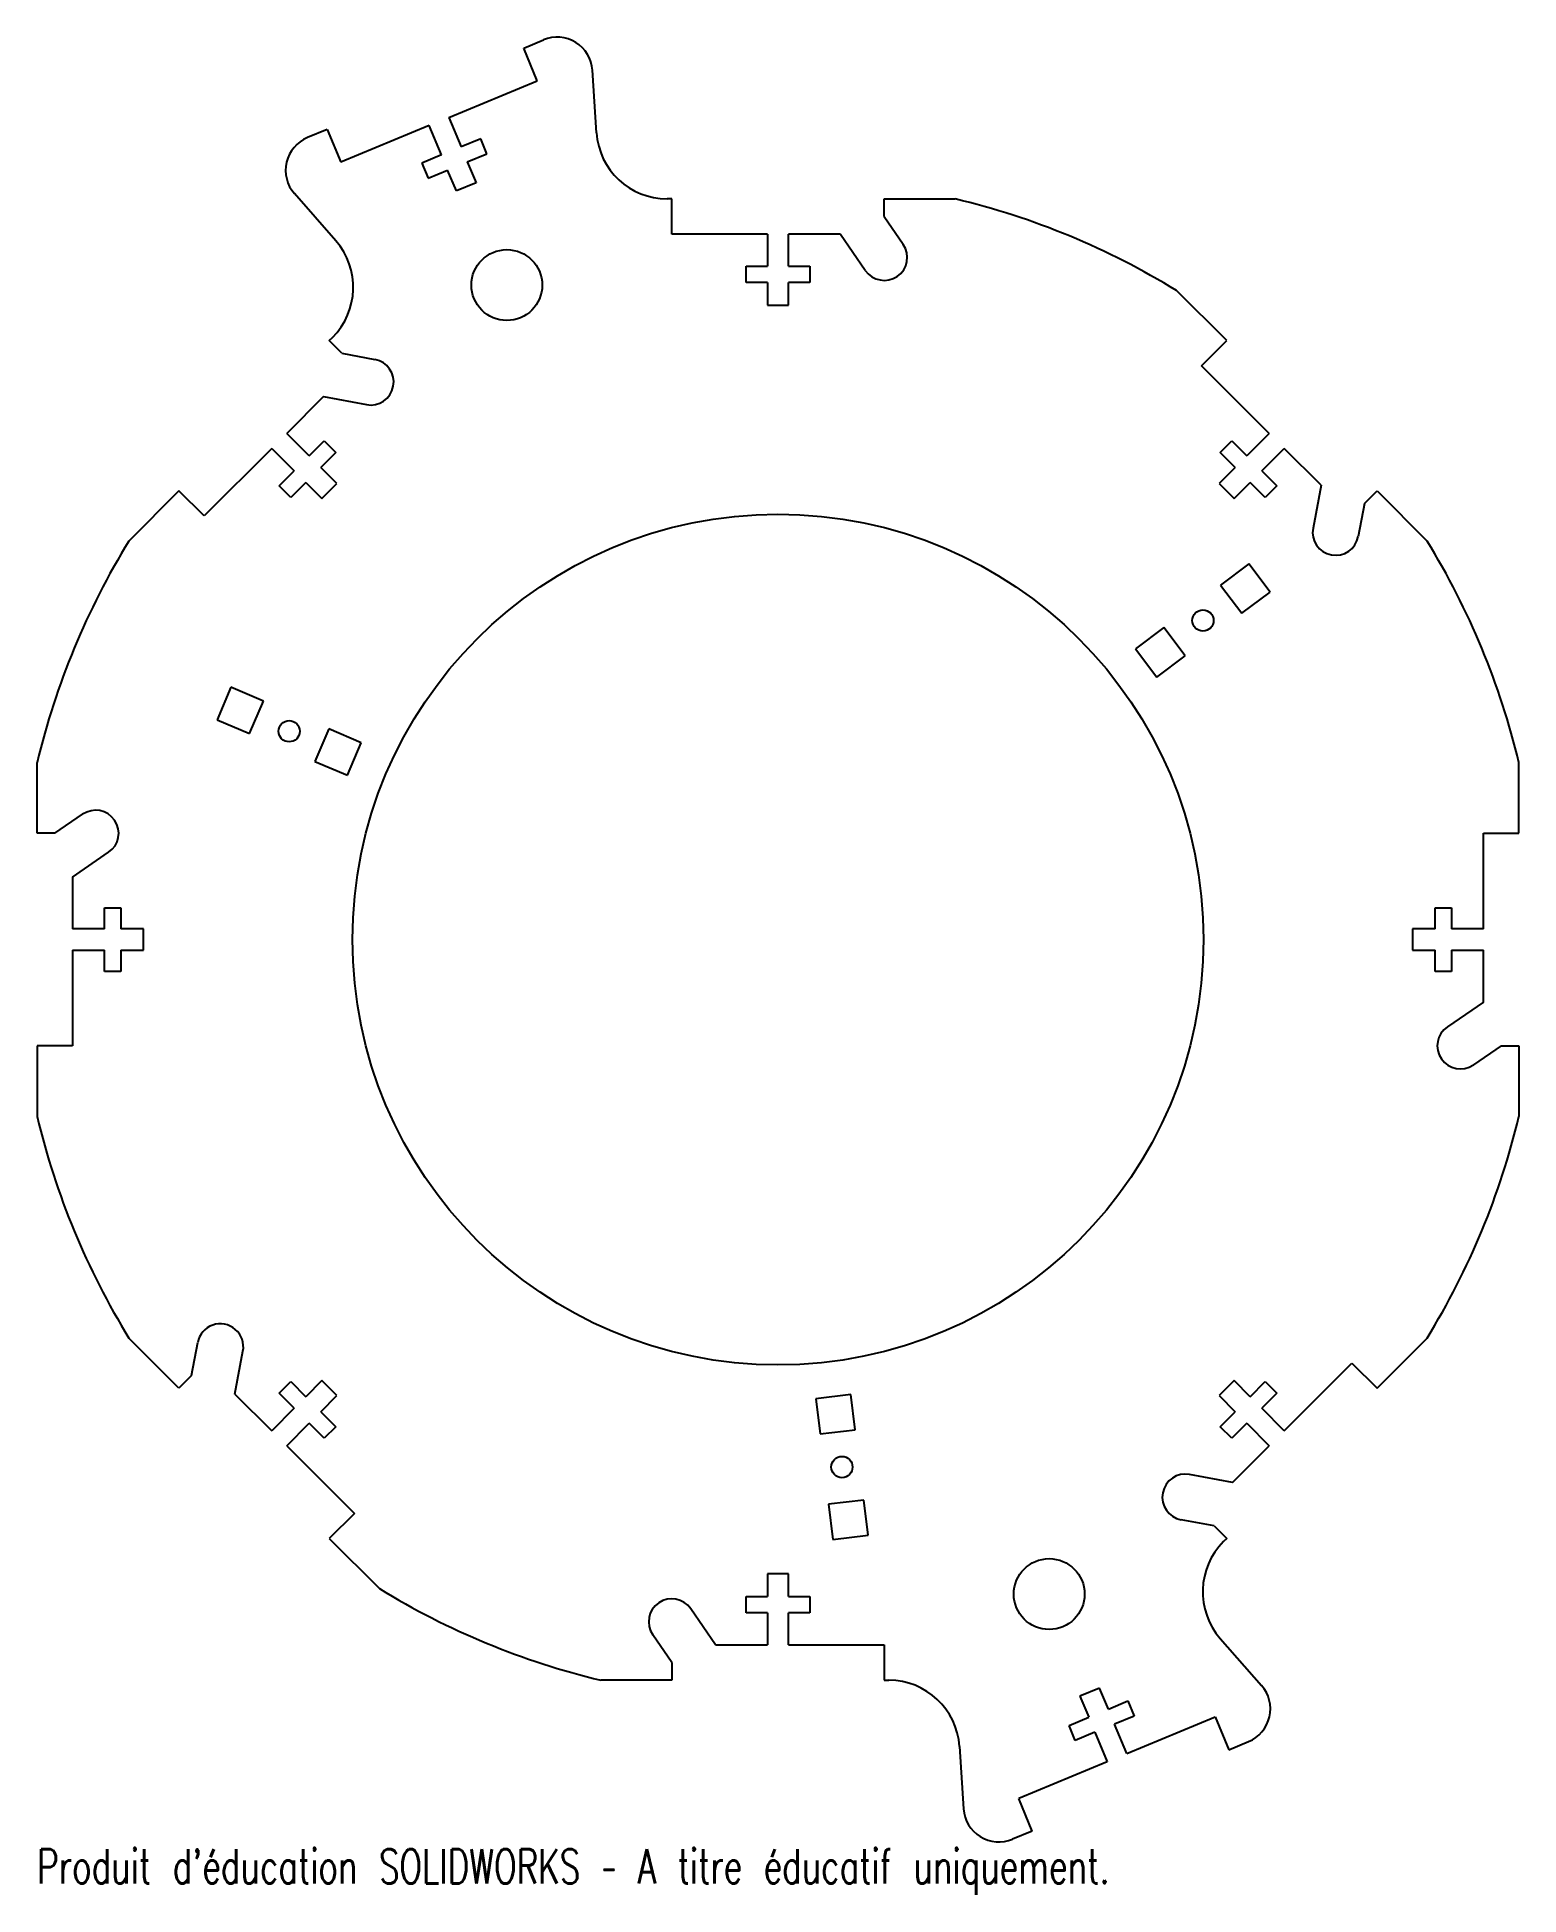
# Model space of a CAD drawing. Header units: millimetres. Extents: x -105 to 105, y -135 to 127.
import ezdxf

# ---------------------------------------------------------------- set-up
doc = ezdxf.new("R2010")
doc.units = ezdxf.units.MM
doc.styles.add('SLDTEXTSTYLE0', font='TXT', dxfattribs={"width": 0.7, "bigfont": 'bigfont'})

msp = doc.modelspace()

# ---------------------------------------------------------------- linework, layer by layer
at = {"color": 7, "linetype": 'Continuous', "lineweight": 25}
for p, q in [((-35.89, 125.84), (-33.1, 127)), ((-33.98, 121.23), (-35.89, 125.84)), ((-46.45, 116.06), (-33.98, 121.23)), ((-25.61, 113.9), (-26.19, 122.71)), ((-46.45, 116.06), (-44.73, 111.9)), ((-63.61, 114.36), (-66.4, 113.21)), ((-63.61, 114.36), (-61.69, 109.74)), ((-49.22, 114.91), (-61.69, 109.74)), ((-47.5, 110.75), (-49.22, 114.91)), ((-41.96, 113.05), (-44.73, 111.9)), ((-41.08, 110.92), (-41.96, 113.05)), ((-47.5, 110.75), (-50.27, 109.61)), ((-43.85, 109.78), (-41.08, 110.92)), ((-50.27, 109.61), (-49.39, 107.48)), ((-49.39, 107.48), (-46.62, 108.63)), ((-45.39, 105.67), (-46.62, 108.63)), ((-43.85, 109.78), (-42.62, 106.82)), ((-62.42, 98.65), (-68.25, 105.29)), ((-42.62, 106.82), (-45.39, 105.67)), ((-15, 104.55), (-15.64, 104.55)), ((-15, 99.55), (-15, 104.55)), ((15, 104.55), (25, 104.55)), ((15, 102.05), (15, 104.55)), ((15, 102.05), (17.68, 98.14)), ((-1.5, 99.55), (-15, 99.55)), ((-1.5, 99.55), (-1.5, 95.05)), ((8.83, 99.55), (1.5, 99.55)), ((1.5, 95.05), (1.5, 99.55)), ((8.83, 99.55), (12.32, 94.47)), ((-4.5, 92.75), (-4.5, 95.05)), ((-4.5, 95.05), (-1.5, 95.05)), ((1.5, 95.05), (4.5, 95.05)), ((4.5, 95.05), (4.5, 92.75)), ((-1.5, 92.75), (-4.5, 92.75)), ((-1.5, 92.75), (-1.5, 89.55)), ((4.5, 92.75), (1.5, 92.75)), ((1.5, 89.55), (1.5, 92.75)), ((-1.5, 89.55), (1.5, 89.55)), ((63.32, 84.54), (56.25, 91.61)), ((-63.32, 84.54), (-62.87, 84.99)), ((-61.56, 82.77), (-63.32, 84.54)), ((59.79, 81), (63.32, 84.54)), ((-61.56, 82.77), (-56.89, 81.9)), ((69.33, 71.45), (59.79, 81)), ((-64.15, 76.64), (-69.33, 71.45)), ((-64.15, 76.64), (-58.09, 75.51)), ((-66.15, 68.27), (-69.33, 71.45)), ((69.33, 71.45), (66.15, 68.27)), ((-71.45, 69.33), (-81, 59.79)), ((-71.45, 69.33), (-68.27, 66.15)), ((-66.15, 68.27), (-64.03, 70.39)), ((-62.4, 68.77), (-64.53, 66.65)), ((-64.03, 70.39), (-62.4, 68.77)), ((62.4, 68.77), (64.03, 70.39)), ((64.53, 66.65), (62.4, 68.77)), ((64.03, 70.39), (66.15, 68.27)), ((68.27, 66.15), (71.45, 69.33)), ((76.64, 64.15), (71.45, 69.33)), ((-70.39, 64.03), (-68.27, 66.15)), ((-62.26, 64.38), (-64.53, 66.65)), ((64.53, 66.65), (62.26, 64.38)), ((68.27, 66.15), (70.39, 64.03)), ((-84.54, 63.32), (-91.61, 56.25)), ((-81, 59.79), (-84.54, 63.32)), ((-68.77, 62.4), (-70.39, 64.03)), ((-66.65, 64.53), (-68.77, 62.4)), ((-66.65, 64.53), (-64.38, 62.26)), ((-64.38, 62.26), (-62.26, 64.38)), ((62.26, 64.38), (64.38, 62.26)), ((64.38, 62.26), (66.65, 64.53)), ((68.77, 62.4), (66.65, 64.53)), ((70.39, 64.03), (68.77, 62.4)), ((76.64, 64.15), (75.51, 58.09)), ((82.77, 61.56), (84.54, 63.32)), ((84.54, 63.32), (91.61, 56.25)), ((82.77, 61.56), (81.9, 56.89)), ((66.46, 53.05), (62.46, 50.04)), ((69.47, 49.05), (66.46, 53.05)), ((62.46, 50.04), (65.47, 46.05)), ((65.47, 46.05), (69.47, 49.05)), ((54.47, 44.04), (50.47, 41.04)), ((57.47, 40.04), (54.47, 44.04)), ((50.47, 41.04), (53.47, 37.04)), ((53.47, 37.04), (57.47, 40.04)), ((-77.21, 35.63), (-79.17, 31.03)), ((-72.61, 33.67), (-77.21, 35.63)), ((-74.57, 29.07), (-72.61, 33.67)), ((-79.17, 31.03), (-74.57, 29.07)), ((-63.41, 29.75), (-65.37, 25.15)), ((-58.81, 27.79), (-63.41, 29.75)), ((-60.77, 23.19), (-58.81, 27.79)), ((-104.55, 15), (-104.55, 25)), ((-65.37, 25.15), (-60.77, 23.19)), ((104.55, 15), (104.55, 25)), ((-102.05, 15), (-98.14, 17.68)), ((-102.05, 15), (-104.55, 15)), ((99.55, 1.5), (99.55, 15)), ((99.55, 15), (104.55, 15)), ((-99.55, 8.83), (-94.47, 12.32)), ((-99.55, 8.83), (-99.55, 1.5)), ((-95.05, 1.5), (-95.05, 4.5)), ((-95.05, 4.5), (-92.75, 4.5)), ((-92.75, 4.5), (-92.75, 1.5)), ((92.75, 1.5), (92.75, 4.5)), ((92.75, 4.5), (95.05, 4.5)), ((95.05, 4.5), (95.05, 1.5)), ((-95.05, 1.5), (-99.55, 1.5)), ((-89.55, 1.5), (-92.75, 1.5)), ((-89.55, -1.5), (-89.55, 1.5)), ((89.55, 1.5), (89.55, -1.5)), ((92.75, 1.5), (89.55, 1.5)), ((99.55, 1.5), (95.05, 1.5)), ((-99.55, -1.5), (-95.05, -1.5)), ((-99.55, -1.5), (-99.55, -15)), ((-95.05, -4.5), (-95.05, -1.5)), ((-92.75, -1.5), (-89.55, -1.5)), ((-92.75, -1.5), (-92.75, -4.5)), ((89.55, -1.5), (92.75, -1.5)), ((92.75, -4.5), (92.75, -1.5)), ((95.05, -1.5), (99.55, -1.5)), ((95.05, -1.5), (95.05, -4.5)), ((99.55, -8.83), (99.55, -1.5)), ((-92.75, -4.5), (-95.05, -4.5)), ((95.05, -4.5), (92.75, -4.5)), ((99.55, -8.83), (94.47, -12.32)), ((-99.55, -15), (-104.55, -15)), ((-104.55, -15), (-104.55, -25)), ((102.05, -15), (98.14, -17.68)), ((102.05, -15), (104.55, -15)), ((104.55, -15), (104.55, -25)), ((-84.54, -63.32), (-91.61, -56.25)), ((-82.77, -61.56), (-81.9, -56.89)), ((84.54, -63.32), (91.61, -56.25)), ((-76.64, -64.15), (-75.51, -58.09)), ((71.45, -69.33), (81, -59.79)), ((81, -59.79), (84.54, -63.32)), ((-82.77, -61.56), (-84.54, -63.32)), ((-70.39, -64.03), (-68.77, -62.4)), ((-68.77, -62.4), (-66.65, -64.53)), ((-64.38, -62.26), (-66.65, -64.53)), ((-62.26, -64.38), (-64.38, -62.26)), ((64.38, -62.26), (62.26, -64.38)), ((66.65, -64.53), (64.38, -62.26)), ((66.65, -64.53), (68.77, -62.4)), ((68.77, -62.4), (70.39, -64.03)), ((-76.64, -64.15), (-71.45, -69.33)), ((-68.27, -66.15), (-70.39, -64.03)), ((-64.53, -66.65), (-62.26, -64.38)), ((10.3, -64.23), (5.34, -64.83)), ((5.34, -64.83), (5.94, -69.79)), ((10.9, -69.19), (10.3, -64.23)), ((62.26, -64.38), (64.53, -66.65)), ((70.39, -64.03), (68.27, -66.15)), ((-68.27, -66.15), (-71.45, -69.33)), ((-64.53, -66.65), (-62.4, -68.77)), ((62.4, -68.77), (64.53, -66.65)), ((71.45, -69.33), (68.27, -66.15)), ((-69.33, -71.45), (-66.15, -68.27)), ((-64.03, -70.39), (-66.15, -68.27)), ((-62.4, -68.77), (-64.03, -70.39)), ((5.94, -69.79), (10.9, -69.19)), ((64.03, -70.39), (62.4, -68.77)), ((66.15, -68.27), (64.03, -70.39)), ((66.15, -68.27), (69.33, -71.45)), ((-69.33, -71.45), (-59.79, -81)), ((64.15, -76.64), (69.33, -71.45)), ((64.15, -76.64), (58.09, -75.51)), ((-59.79, -81), (-63.32, -84.54)), ((12.11, -79.12), (7.14, -79.72)), ((7.14, -79.72), (7.74, -84.68)), ((12.71, -84.08), (12.11, -79.12)), ((61.56, -82.77), (56.89, -81.9)), ((61.56, -82.77), (63.32, -84.54)), ((-63.32, -84.54), (-56.25, -91.61)), ((7.74, -84.68), (12.71, -84.08)), ((63.32, -84.54), (62.87, -84.99)), ((-1.5, -89.55), (-1.5, -92.75)), ((1.5, -89.55), (-1.5, -89.55)), ((1.5, -92.75), (1.5, -89.55)), ((-4.5, -95.05), (-4.5, -92.75)), ((-4.5, -92.75), (-1.5, -92.75)), ((1.5, -92.75), (4.5, -92.75)), ((4.5, -92.75), (4.5, -95.05)), ((-8.83, -99.55), (-12.32, -94.47)), ((-1.5, -95.05), (-4.5, -95.05)), ((-1.5, -95.05), (-1.5, -99.55)), ((4.5, -95.05), (1.5, -95.05)), ((1.5, -99.55), (1.5, -95.05)), ((-15, -102.05), (-17.68, -98.14)), ((-8.83, -99.55), (-1.5, -99.55)), ((1.5, -99.55), (15, -99.55)), ((15, -99.55), (15, -104.55)), ((62.42, -98.65), (68.25, -105.29)), ((-15, -102.05), (-15, -104.55)), ((-15, -104.55), (-25, -104.55)), ((15, -104.55), (15.64, -104.55)), ((45.39, -105.67), (42.62, -106.82)), ((42.62, -106.82), (43.85, -109.78)), ((46.62, -108.63), (45.39, -105.67)), ((46.62, -108.63), (49.39, -107.48)), ((49.39, -107.48), (50.27, -109.61)), ((41.08, -110.92), (43.85, -109.78)), ((50.27, -109.61), (47.5, -110.75)), ((49.22, -114.91), (61.69, -109.74)), ((61.69, -109.74), (63.61, -114.36)), ((41.96, -113.05), (41.08, -110.92)), ((44.73, -111.9), (41.96, -113.05)), ((44.73, -111.9), (46.45, -116.06)), ((49.22, -114.91), (47.5, -110.75)), ((25.61, -113.9), (26.19, -122.71)), ((63.61, -114.36), (66.4, -113.21)), ((46.45, -116.06), (33.98, -121.23)), ((35.89, -125.84), (33.98, -121.23)), ((35.89, -125.84), (33.1, -127))]:
    msp.add_line(p, q, dxfattribs=at)
for centre, radius in [((-38.27, 92.39), 5), ((0, 0), 60.05), ((59.97, 45.04), 1.5), ((-68.99, 29.41), 1.5), ((9.02, -74.46), 1.5), ((38.27, -92.39), 5)]:
    msp.add_circle(centre, radius, dxfattribs=at)
for centre, radius, start, end in [((-31.18, 122.38), 5, 3.7625, 112.5), ((-64.49, 108.59), 5, 112.5, 221.2375), ((-15.64, 114.55), 10, 183.7625, 270), ((0, 0), 107.5, 58.4477, 76.5523), ((-69.94, 92.06), 10, 315, 41.2375), ((15, 96.3), 3.25, 214.4174, 34.4174), ((-57.49, 78.7), 3.25, 259.4174, 79.4174), ((78.7, 57.49), 3.25, 169.4174, 349.4174), ((0, 0), 107.5, 148.4477, 166.5523), ((0, 0), 107.5, 13.4477, 31.5523), ((-96.3, 15), 3.25, 304.4174, 124.4174), ((96.3, -15), 3.25, 124.4174, 304.4174), ((0, 0), 107.5, 193.4477, 211.5523), ((0, 0), 107.5, 328.4477, 346.5523), ((-78.7, -57.49), 3.25, 349.4174, 169.4174), ((57.49, -78.7), 3.25, 79.4174, 259.4174), ((69.94, -92.06), 10, 135, 221.2375), ((0, 0), 107.5, 238.4477, 256.5523), ((-15, -96.3), 3.25, 34.4174, 214.4174), ((15.64, -114.55), 10, 3.7625, 90), ((64.49, -108.59), 5, 292.5, 41.2375), ((31.18, -122.38), 5, 183.7625, 292.5)]:
    msp.add_arc(centre, radius, start, end, dxfattribs=at)

# ---------------------------------------------------------------- texts
at = {"color": 7, "linetype": 'Continuous', "insert": (-104.55, -128.4), "char_height": 4.8336, "attachment_point": 1, "style": 'SLDTEXTSTYLE0'}
msp.add_mtext("Produit d'éducation SOLIDWORKS – A titre éducatif uniquement.", dxfattribs=at)

doc.saveas('drawing.dxf')
